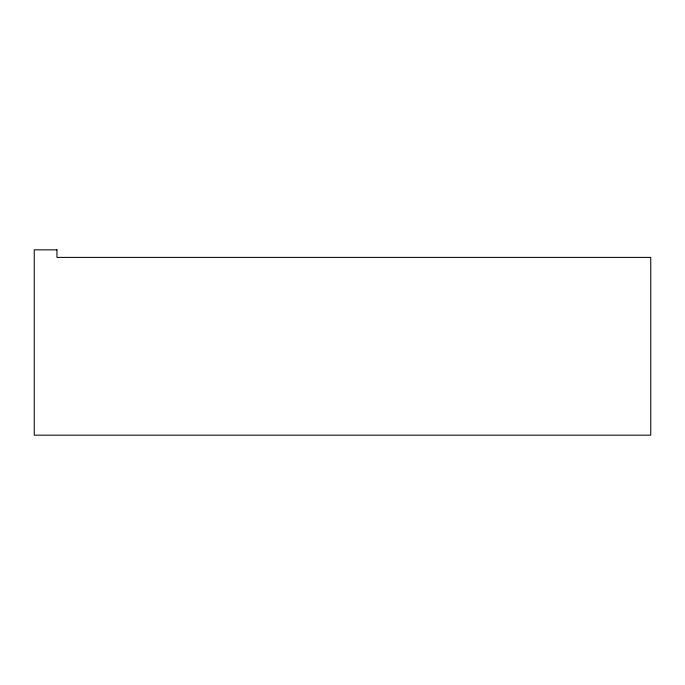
<?xml version="1.0" encoding="UTF-8"?>
<svg xmlns="http://www.w3.org/2000/svg" width="685" height="685" viewBox="0 0 685 685"><rect width="100%" height="100%" fill="white"/><g stroke="black" fill="none" stroke-linecap="round" stroke-linejoin="round"><path stroke-width="1.03" d="M56.941 249.837L34.25 249.837L34.25 435.163L650.75 435.163L650.75 257.397L56.941 257.397L56.941 249.837"/></g></svg>
